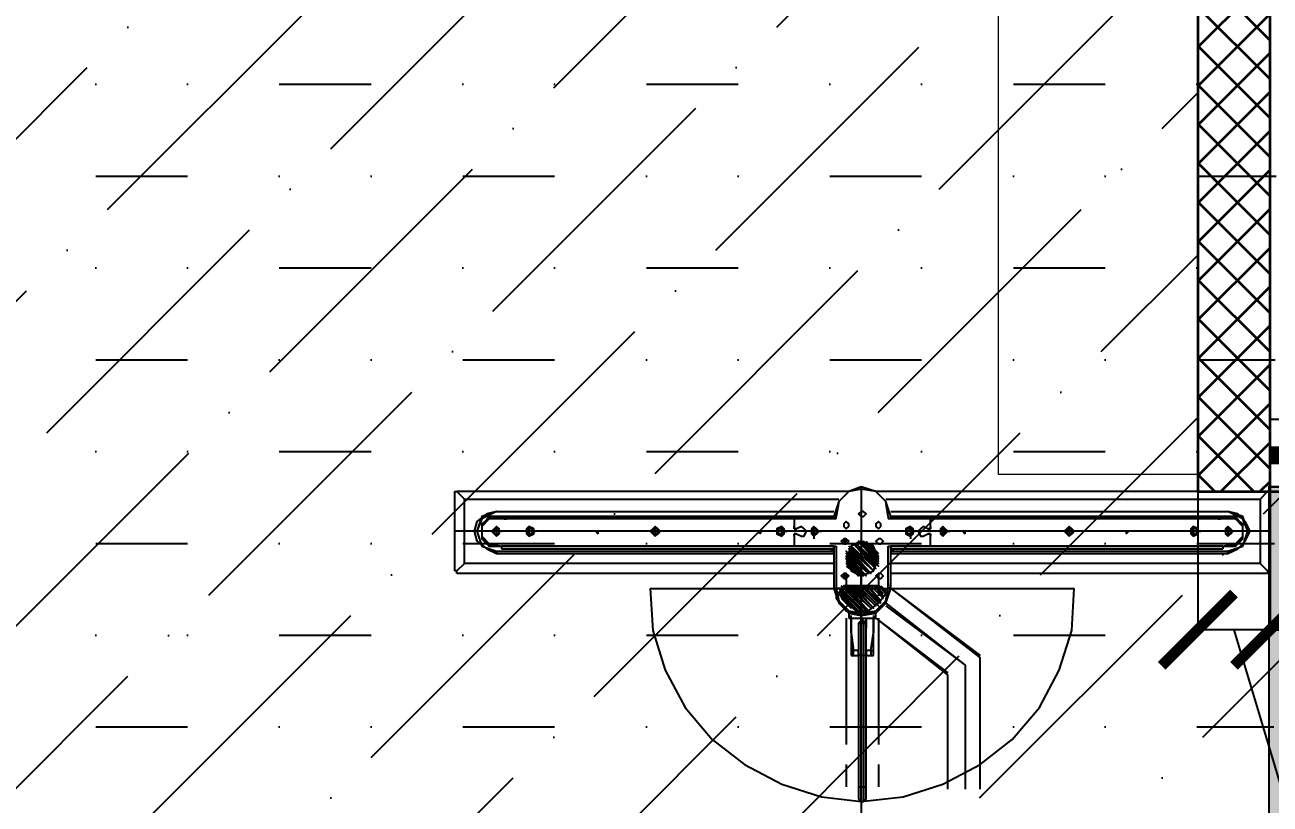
# Model space of a CAD drawing. Header units: millimetres. Extents: x 263321 to 4958806, y 33647 to 987811.
# Drawn here: x 2386408 to 2388132, y 488851 to 489929 of the extents above; entities that cross this region are included whole.
import ezdxf

# ---------------------------------------------------------------- set-up
doc = ezdxf.new("R2010")
doc.units = ezdxf.units.MM
doc.header["$PDMODE"] = 3
for name, color, linetype, lineweight in [('A-GLASS PARTITION', 5, 'Continuous', 18), ('A-GYPSUM PARTITION', 250, 'Continuous', 35), ('FURNITURE', 30, 'Continuous', 5), ('TOA- AV', 7, 'Continuous', 9)]:
    doc.layers.add(name, color=color, linetype=linetype, lineweight=lineweight)
for name, color, linetype in [('CEILING TOA', 7, 'Continuous'), ('CH - MAN', 8, 'Continuous'), ('FLOORING TOA', 7, 'Continuous'), ('PARTITION DIM.', 250, 'Continuous'), ('PARTITION GYPSUM', 250, 'Continuous'), ('PDF_6', 7, 'Continuous'), ('PDF_AR_01_PARTITION FULL HT', 7, 'Continuous'), ('PDF_BORDTEXT', 7, 'Continuous'), ('PDF_Centre', 7, 'Continuous'), ('PDF_DIMS', 7, 'Continuous'), ('PDF_FLs Combi Centre (N-W)', 7, 'Continuous'), ('PDF_FLs Left Unit (N)', 7, 'Continuous'), ('PDF_NEW', 7, 'Continuous')]:
    doc.layers.add(name, color=color, linetype=linetype)
doc.styles.get("Standard").update_dxf_attribs({"font": 'arial.ttf'})
doc.styles.add('TEXT @ 150', font='arial.ttf', dxfattribs={"height": 225})
doc.dimstyles.new('DIM @ 150', dxfattribs={"dimtxt": 225, "dimasz": 100, "dimexe": 1, "dimexo": 0, "dimgap": 0.5, "dimtad": 0, "dimdec": 0, "dimzin": 0, "dimdsep": 46, "dimtxsty": 'TEXT @ 150', "dimblk": 'ARCHTICK', "dimcen": -2, "dimclrd": 8, "dimclre": 8, "dimclrt": 7, "dimadec": 0, "dimazin": 0, "dimtfac": 1, "dimtdec": 0, "dimtofl": 0, "dimtmove": 0, "dimatfit": 3, "dimldrblk": 'OPEN90', "dimfxl": 1, "dimtolj": 1, "dimtzin": 0, "dimlwd": -1, "dimlwe": -1, "dimarcsym": 0})

# ---------------------------------------------------------------- blocks, each defined once
blk = doc.blocks.new('G$C45963954')
at = {"layer": 'PDF_6', "color": 6, "true_color": 0xff00ff}
for points in [[(200.6, 660.3), (222.5, 678.5), (200.6, 656.7)], [(226.2, 678.5), (200.6, 653), (229.8, 678.5), (200.6, 649.4), (233.5, 678.5), (204.3, 645.7), (237.1, 678.5), (204.3, 642.1), (237.1, 674.9)], [(204.3, 663.9), (218.9, 678.5)], [(266.3, 682.2), (273.6, 689.5), (266.3, 678.5), (277.3, 689.5)], [(266.3, 674.9), (277.3, 685.8)], [(266.3, 663.9), (288.2, 682.2), (266.3, 660.3), (288.2, 682.2)], [(266.3, 656.7), (291.8, 682.2)], [(204.3, 667.6), (215.2, 674.9)], [(204.3, 642.1), (240.8, 674.9), (207.9, 638.4), (240.8, 674.9)], [(207.9, 638.4), (244.4, 671.2), (207.9, 634.8)], [(244.4, 671.2), (211.6, 634.8), (248.1, 667.6), (215.2, 634.8)], [(248.1, 667.6), (215.2, 631.1), (248.1, 663.9), (218.9, 631.1), (251.7, 660.3), (222.5, 631.1), (251.7, 656.7), (226.2, 631.1), (251.7, 653)], [(266.3, 645.7), (295.5, 674.9), (266.3, 642.1), (299.1, 671.2), (266.3, 638.4), (299.1, 671.2)], [(266.3, 634.8), (299.1, 667.6), (266.3, 631.1), (302.8, 663.9), (266.3, 627.5), (302.8, 660.3), (266.3, 623.8)], [(229.8, 631.1), (251.7, 649.4), (233.5, 631.1)], [(237.1, 631.1), (248.1, 645.7)], [(270, 620.2), (302.8, 653)], [(273.6, 620.2), (302.8, 649.4), (277.3, 620.2)], [(277.3, 623.8), (302.8, 645.7)], [(280.9, 623.8), (299.1, 642.1)], [(284.5, 623.8), (299.1, 638.4)]]:
    blk.add_lwpolyline(points, dxfattribs=at)
for points in [[(266.3, 671.2), (280.9, 685.8)], [(266.3, 667.6), (284.5, 685.8)], [(266.3, 653), (291.8, 678.5)], [(266.3, 649.4), (295.5, 678.5)], [(270, 623.8), (302.8, 656.7)]]:
    blk.add_lwpolyline(points, close=True, dxfattribs=at)
at = {"layer": 'PDF_AR_01_PARTITION FULL HT', "color": 2, "true_color": 0xffff00}
blk.add_lwpolyline([(120.4, 653), (2247.2, 653)], dxfattribs=at)
at = {"layer": 'PDF_BORDTEXT', "color": 2, "true_color": 0xffff00}
blk.add_lwpolyline([(583.7, 653), (270, 653)], dxfattribs=at)
at = {"layer": 'PDF_Centre', "color": 8, "true_color": 0x808080}
for points in [[(270, 696.8), (372.1, 828.1)], [(270, 696.8), (368.5, 828.1)], [(565.5, 828.1), (372.1, 828.1)], [(291.8, 689.5), (383, 806.2)], [(295.5, 689.5), (383, 806.2)], [(383, 806.2), (565.5, 806.2)], [(313.7, 674.9), (397.6, 780.7)], [(313.7, 674.9), (394, 780.7)], [(565.5, 780.7), (397.6, 780.7)], [(248.1, 678.5), (280.9, 678.5)], [(313.7, 678.5), (499.8, 678.5)], [(529, 678.5), (561.8, 678.5)], [(280.9, 653), (248.1, 653)], [(499.8, 653), (313.7, 653)], [(561.8, 653), (529, 653)], [(248.1, 631.1), (280.9, 631.1)], [(313.7, 631.1), (499.8, 631.1)], [(529, 631.1), (561.8, 631.1)]]:
    blk.add_lwpolyline(points, dxfattribs=at)
at = {"layer": 'PDF_DIMS', "color": 4, "true_color": 0x00ffff}
blk.add_lwpolyline([(186.1, 1254.9), (186.1, 54.7)], dxfattribs=at)
at = {"layer": 'PDF_FLs Combi Centre (N-W)', "color": 2}
for points in [[(127.7, 1254.9), (244.4, 1254.9)], [(127.7, 1251.3), (127.7, 1254.9)], [(127.7, 1251.3), (138.6, 1240.3)], [(127.7, 1251.3), (127.7, 674.9)], [(233.5, 1240.3), (244.4, 1251.3)], [(244.4, 1254.9), (244.4, 1251.3)], [(244.4, 1251.3), (248.1, 1251.3)], [(248.1, 1251.3), (248.1, 696.8)], [(138.6, 1240.3), (233.5, 1240.3)], [(138.6, 689.5), (138.6, 1240.3)], [(233.5, 1240.3), (233.5, 696.8)], [(270, 342.9), (270, 966.7)], [(270, 342.9), (332, 346.6), (390.3, 364.8), (445.1, 394), (492.5, 434.1), (529, 481.5), (558.2, 536.3), (576.4, 594.6), (583.7, 653), (576.4, 715), (558.2, 773.4), (529, 828.1), (492.5, 875.5), (445.1, 915.7), (390.3, 944.8), (332, 963.1), (270, 966.7)], [(127.7, 634.8), (127.7, 58.4)], [(138.6, 69.3), (138.6, 620.2)], [(207.9, 612.9), (207.9, 127.7)], [(207.9, 612.9), (207.9, 124)], [(207.9, 127.7), (207.9, 612.9)], [(211.6, 124), (211.6, 612.9)], [(215.2, 116.7), (215.2, 612.9)], [(215.2, 116.7), (215.2, 609.2)], [(233.5, 612.9), (233.5, 69.3)], [(248.1, 612.9), (248.1, 58.4)], [(207.9, 124), (207.9, 554.5)], [(207.9, 131.3), (207.9, 127.7)], [(167.8, 127.7), (164.2, 109.4), (175.1, 94.8), (197, 94.8), (207.9, 109.4), (207.9, 127.7)], [(164.2, 124), (164.2, 105.8), (178.8, 94.8), (197, 94.8), (207.9, 105.8), (207.9, 124)], [(167.8, 124), (167.8, 105.8), (178.8, 94.8), (193.3, 94.8), (204.3, 105.8), (207.9, 124)], [(167.8, 124), (167.8, 105.8), (178.8, 94.8), (193.3, 94.8), (207.9, 105.8), (207.9, 124)], [(207.9, 124), (207.9, 127.7)], [(207.9, 124), (207.9, 127.7)], [(138.6, 69.3), (127.7, 58.4)], [(127.7, 54.7), (127.7, 58.4)], [(233.5, 69.3), (138.6, 69.3)], [(244.4, 58.4), (233.5, 69.3)], [(244.4, 58.4), (244.4, 54.7)], [(248.1, 58.4), (244.4, 58.4)], [(127.7, 54.7), (244.4, 54.7)]]:
    blk.add_lwpolyline(points, dxfattribs=at)
at = {"layer": 'PDF_FLs Left Unit (N)', "color": 8, "true_color": 0x808080}
for points in [[(218.9, 1192.9), (211.6, 1207.5), (200.6, 1218.5), (186.1, 1225.8), (171.5, 1218.5), (160.5, 1207.5), (156.9, 1192.9)], [(215.2, 1192.9), (207.9, 1214.8), (186.1, 1222.1), (164.2, 1214.8), (156.9, 1192.9)], [(156.9, 696.8), (156.9, 1192.9)], [(156.9, 696.8), (156.9, 1192.9)], [(215.2, 696.8), (215.2, 1192.9)], [(218.9, 1192.9), (215.2, 1192.9)], [(218.9, 696.8), (218.9, 1192.9)], [(164.2, 696.8), (164.2, 1185.6)], [(164.2, 1182), (164.2, 696.8)], [(207.9, 1185.6), (207.9, 696.8)], [(207.9, 696.8), (207.9, 1182)], [(270, 696.8), (270, 693.1)], [(310.1, 671.2), (313.7, 671.2)], [(313.7, 671.2), (335.6, 671.2)], [(361.2, 667.6), (335.6, 671.2)], [(361.2, 667.6), (361.2, 671.2)], [(361.2, 667.6), (361.2, 660.3)], [(361.2, 667.6), (364.8, 667.6), (368.5, 667.6)], [(561.8, 656.7), (561.8, 660.3)], [(335.6, 638.4), (361.2, 642.1)], [(361.2, 649.4), (361.2, 642.1)], [(368.5, 642.1), (364.8, 642.1), (361.2, 642.1)], [(361.2, 638.4), (361.2, 642.1)], [(561.8, 653), (561.8, 656.7)], [(561.8, 649.4), (561.8, 653)], [(313.7, 638.4), (310.1, 638.4)], [(335.6, 638.4), (313.7, 638.4)], [(156.9, 116.7), (156.9, 612.9)], [(156.9, 116.7), (156.9, 612.9)], [(164.2, 616.5), (164.2, 612.9)], [(164.2, 612.9), (164.2, 127.7)], [(164.2, 124), (164.2, 612.9)], [(218.9, 116.7), (218.9, 612.9)], [(270, 616.5), (270, 612.9)], [(156.9, 116.7), (164.2, 94.8), (186.1, 87.6), (207.9, 94.8), (215.2, 116.7)], [(156.9, 116.7), (160.5, 102.1), (171.5, 87.6), (186.1, 83.9), (200.6, 87.6), (211.6, 102.1), (218.9, 116.7)], [(215.2, 116.7), (218.9, 116.7)]]:
    blk.add_lwpolyline(points, dxfattribs=at)
at = {"layer": 'PDF_FLs Left Unit (N)', "color": 2}
for points in [[(215.2, 1192.9), (207.9, 1214.8), (186.1, 1222.1), (167.8, 1214.8), (156.9, 1192.9)], [(207.9, 1185.6), (207.9, 1203.9), (197, 1214.8), (178.8, 1214.8), (164.2, 1203.9), (164.2, 1185.6)], [(207.9, 1182), (207.9, 1200.2), (197, 1214.8), (175.1, 1214.8), (164.2, 1200.2), (167.8, 1182)], [(207.9, 1185.6), (204.3, 1203.9), (193.3, 1214.8), (178.8, 1214.8), (167.8, 1203.9), (167.8, 1185.6)], [(207.9, 1185.6), (207.9, 1203.9), (193.3, 1214.8), (178.8, 1214.8), (167.8, 1203.9), (167.8, 1185.6)], [(156.9, 696.8), (156.9, 1192.9)], [(215.2, 700.4), (215.2, 1192.9)], [(164.2, 1185.6), (164.2, 696.8)], [(164.2, 1185.6), (164.2, 1182)], [(164.2, 696.8), (164.2, 1182)], [(167.8, 1178.3), (167.8, 1182), (164.2, 1182)], [(167.8, 1185.6), (167.8, 755.2)], [(167.8, 1185.6), (167.8, 1182)], [(167.8, 1178.3), (167.8, 1182)], [(207.9, 755.2), (207.9, 1185.6)], [(207.9, 1182), (207.9, 1185.6)], [(207.9, 1185.6), (211.6, 1185.6)], [(207.9, 1182), (207.9, 1185.6)], [(207.9, 1182), (207.9, 1178.3)], [(207.9, 1182), (207.9, 696.8)], [(207.9, 1182), (207.9, 1178.3)], [(211.6, 696.8), (211.6, 1185.6)], [(211.6, 715), (211.6, 1171)], [(186.1, 1138.2), (186.1, 1149.1)], [(186.1, 952.1), (186.1, 966.7)], [(186.1, 769.7), (186.1, 780.7)], [(182.4, 755.2), (167.8, 755.2)], [(178.8, 755.2), (167.8, 755.2)], [(167.8, 755.2), (167.8, 693.1)], [(178.8, 755.2), (182.4, 755.2)], [(182.4, 751.5), (178.8, 744.2), (182.4, 740.6), (186.1, 736.9), (193.3, 740.6), (193.3, 744.2), (189.7, 751.5)], [(182.4, 751.5), (178.8, 744.2), (182.4, 740.6), (186.1, 736.9), (193.3, 740.6), (193.3, 744.2), (189.7, 751.5)], [(182.4, 755.2), (182.4, 751.5)], [(182.4, 751.5), (182.4, 755.2)], [(189.7, 751.5), (189.7, 755.2)], [(193.3, 755.2), (189.7, 755.2)], [(189.7, 755.2), (193.3, 755.2)], [(189.7, 755.2), (189.7, 751.5)], [(207.9, 755.2), (193.3, 755.2)], [(207.9, 755.2), (193.3, 755.2)], [(207.9, 693.1), (207.9, 755.2)], [(186.1, 718.7), (186.1, 729.6)], [(211.6, 711.4), (211.6, 715)], [(164.2, 696.8), (142.3, 689.5), (127.7, 674.9), (120.4, 653), (127.7, 634.8), (142.3, 620.2), (164.2, 612.9)], [(167.8, 696.8), (164.2, 696.8)], [(164.2, 696.8), (167.8, 696.8)], [(207.9, 696.8), (211.6, 696.8), (211.6, 700.4)], [(211.6, 696.8), (207.9, 696.8)], [(270, 696.8), (207.9, 696.8)], [(215.2, 700.4), (211.6, 700.4)], [(215.2, 700.4), (215.2, 696.8), (218.9, 696.8)], [(270, 612.9), (291.8, 620.2), (306.4, 634.8), (310.1, 653), (306.4, 674.9), (291.8, 689.5), (270, 696.8)], [(164.2, 693.1), (142.3, 689.5), (127.7, 674.9), (124, 653), (127.7, 634.8), (142.3, 620.2), (164.2, 616.5)], [(164.2, 693.1), (142.3, 689.5), (127.7, 674.9), (124, 653), (127.7, 634.8), (142.3, 620.2), (164.2, 616.5)], [(164.2, 693.1), (142.3, 689.5), (127.7, 674.9), (124, 653), (127.7, 634.8), (142.3, 620.2), (164.2, 616.5)], [(164.2, 693.1), (167.8, 693.1)], [(164.2, 693.1), (167.8, 693.1)], [(270, 693.1), (207.9, 693.1)], [(270, 693.1), (207.9, 693.1)], [(262.7, 693.1), (259, 693.1)], [(270, 693.1), (262.7, 693.1)], [(262.7, 616.5), (284.5, 616.5), (302.8, 631.1), (310.1, 653), (306.4, 671.2), (291.8, 689.5), (270, 693.1)], [(262.7, 693.1), (266.3, 693.1), (270, 693.1)], [(277.3, 689.5), (270, 685.8), (266.3, 678.5)], [(266.3, 678.5), (266.3, 627.5)], [(270, 616.5), (288.2, 620.2), (302.8, 634.8), (306.4, 653), (302.8, 674.9), (288.2, 689.5), (270, 693.1)], [(270, 616.5), (288.2, 620.2), (302.8, 634.8), (310.1, 653), (302.8, 674.9), (288.2, 689.5), (270, 693.1)], [(270, 616.5), (288.2, 620.2), (302.8, 634.8), (310.1, 653), (302.8, 674.9), (288.2, 689.5), (270, 693.1)], [(277.3, 620.2), (291.8, 631.1), (302.8, 645.7), (302.8, 663.9), (291.8, 678.5), (277.3, 689.5)], [(313.7, 674.9), (306.4, 674.9)], [(313.7, 671.2), (313.7, 674.9)], [(313.7, 638.4), (313.7, 671.2)], [(335.6, 671.2), (313.7, 671.2)], [(361.2, 660.3), (313.7, 660.3)], [(313.7, 660.3), (328.3, 660.3)], [(317.4, 656.7), (321, 660.3)], [(321, 656.7), (321, 660.3)], [(561.8, 660.3), (321, 660.3)], [(361.2, 671.2), (335.6, 671.2)], [(368.5, 671.2), (364.8, 671.2), (361.2, 671.2)], [(361.2, 660.3), (368.5, 660.3)], [(368.5, 667.6), (368.5, 671.2)], [(368.5, 660.3), (368.5, 667.6)], [(580, 660.3), (561.8, 660.3)], [(583.7, 656.7), (580, 660.3)], [(321, 656.7), (317.4, 656.7)], [(317.4, 656.7), (317.4, 653)], [(321, 653), (317.4, 653)], [(321, 649.4), (317.4, 653)], [(321, 656.7), (561.8, 656.7)], [(321, 653), (321, 656.7)], [(561.8, 653), (321, 653)], [(321, 649.4), (321, 653)], [(321, 649.4), (561.8, 649.4)], [(328.3, 649.4), (361.2, 649.4)], [(368.5, 649.4), (361.2, 649.4)], [(368.5, 642.1), (368.5, 649.4)], [(368.5, 638.4), (368.5, 642.1)], [(561.8, 656.7), (583.7, 656.7)], [(583.7, 653), (561.8, 653)], [(561.8, 649.4), (580, 649.4)], [(580, 649.4), (583.7, 653)], [(583.7, 653), (583.7, 656.7)], [(266.3, 627.5), (270, 623.8), (277.3, 620.2)], [(306.4, 634.8), (313.7, 634.8)], [(313.7, 634.8), (313.7, 638.4)], [(313.7, 638.4), (335.6, 638.4)], [(335.6, 638.4), (361.2, 638.4)], [(361.2, 638.4), (364.8, 638.4), (368.5, 638.4)], [(156.9, 116.7), (156.9, 612.9)], [(167.8, 616.5), (164.2, 616.5)], [(167.8, 616.5), (164.2, 616.5)], [(164.2, 127.7), (164.2, 612.9)], [(164.2, 612.9), (164.2, 124)], [(167.8, 612.9), (164.2, 612.9)], [(164.2, 612.9), (167.8, 612.9)], [(167.8, 616.5), (167.8, 554.5)], [(207.9, 554.5), (207.9, 616.5)], [(207.9, 616.5), (270, 616.5)], [(207.9, 616.5), (270, 616.5)], [(211.6, 609.2), (211.6, 612.9), (207.9, 612.9)], [(207.9, 612.9), (211.6, 612.9)], [(207.9, 612.9), (270, 612.9)], [(211.6, 609.2), (215.2, 609.2)], [(218.9, 612.9), (215.2, 612.9), (215.2, 609.2)], [(259, 616.5), (262.7, 616.5)], [(262.7, 616.5), (270, 616.5)], [(186.1, 580), (186.1, 591)], [(211.6, 594.6), (211.6, 598.3)], [(211.6, 138.6), (211.6, 594.6)], [(189.7, 558.2), (193.3, 565.5), (193.3, 569.1), (186.1, 572.7), (182.4, 569.1), (178.8, 565.5), (182.4, 558.2)], [(189.7, 558.2), (193.3, 565.5), (193.3, 569.1), (186.1, 572.7), (182.4, 569.1), (178.8, 565.5), (182.4, 558.2)], [(167.8, 554.5), (182.4, 554.5)], [(167.8, 554.5), (167.8, 124)], [(167.8, 554.5), (178.8, 554.5)], [(182.4, 554.5), (178.8, 554.5)], [(182.4, 558.2), (182.4, 554.5)], [(182.4, 554.5), (182.4, 558.2)], [(189.7, 554.5), (189.7, 558.2)], [(189.7, 558.2), (189.7, 554.5)], [(189.7, 554.5), (193.3, 554.5)], [(193.3, 554.5), (189.7, 554.5)], [(193.3, 554.5), (207.9, 554.5)], [(193.3, 554.5), (207.9, 554.5)], [(186.1, 529), (186.1, 539.9)], [(186.1, 342.9), (186.1, 357.5)], [(186.1, 160.5), (186.1, 171.5)], [(164.2, 127.7), (167.8, 127.7), (167.8, 131.3)], [(156.9, 116.7), (167.8, 94.8), (186.1, 87.6), (207.9, 94.8), (215.2, 116.7)], [(164.2, 127.7), (164.2, 124)], [(167.8, 127.7), (167.8, 124)], [(207.9, 124), (211.6, 124)]]:
    blk.add_lwpolyline(points, dxfattribs=at)
for points in [[(193.3, 1192.9), (189.7, 1196.6), (186.1, 1200.2), (182.4, 1196.6), (178.8, 1192.9), (182.4, 1189.3), (186.1, 1189.3), (189.7, 1189.3)], [(189.7, 1192.9), (189.7, 1196.6), (186.1, 1196.6), (182.4, 1196.6), (182.4, 1192.9), (182.4, 1189.3), (186.1, 1189.3), (189.7, 1189.3)], [(193.3, 1141.8), (189.7, 1149.1), (186.1, 1149.1), (182.4, 1149.1), (178.8, 1141.8), (182.4, 1138.2), (186.1, 1138.2), (189.7, 1138.2)], [(189.7, 1141.8), (189.7, 1145.5), (186.1, 1149.1), (182.4, 1145.5), (182.4, 1141.8), (186.1, 1138.2)], [(189.7, 1043.3), (186.1, 1047), (186.1, 1043.3)], [(193.3, 959.4), (189.7, 963.1), (186.1, 966.7), (182.4, 963.1), (178.8, 959.4), (182.4, 955.8), (186.1, 952.1), (189.7, 955.8)], [(189.7, 959.4), (189.7, 963.1), (186.1, 963.1), (182.4, 963.1), (182.4, 959.4), (182.4, 955.8), (186.1, 955.8), (189.7, 955.8)], [(189.7, 806.2), (186.1, 806.2), (186.1, 802.6)], [(193.3, 773.4), (189.7, 777), (186.1, 780.7), (182.4, 777), (178.8, 773.4), (182.4, 769.7), (186.1, 769.7), (189.7, 769.7)], [(189.7, 773.4), (189.7, 777), (186.1, 777), (182.4, 777), (182.4, 773.4), (182.4, 769.7), (186.1, 769.7), (189.7, 769.7)], [(193.3, 726), (189.7, 729.6), (186.1, 729.6), (182.4, 729.6), (178.8, 726), (182.4, 718.7), (186.1, 718.7), (189.7, 718.7)], [(189.7, 726), (186.1, 729.6), (182.4, 726), (182.4, 722.3), (186.1, 718.7), (189.7, 722.3)], [(182.4, 678.5), (178.8, 682.2), (175.1, 682.2), (171.5, 678.5), (175.1, 674.9), (178.8, 674.9)], [(204.3, 678.5), (204.3, 682.2), (200.6, 685.8), (197, 682.2), (197, 678.5), (200.6, 674.9)], [(251.7, 653), (244.4, 671.2), (226.2, 678.5), (207.9, 671.2), (200.6, 653), (207.9, 638.4), (226.2, 631.1), (244.4, 638.4)], [(255.4, 678.5), (255.4, 682.2), (251.7, 685.8), (248.1, 682.2), (248.1, 678.5), (251.7, 674.9)], [(164.2, 653), (164.2, 656.7), (160.5, 660.3), (156.9, 656.7), (156.9, 653), (160.5, 649.4)], [(182.4, 631.1), (178.8, 634.8), (175.1, 634.8), (171.5, 631.1), (175.1, 627.5), (178.8, 627.5)], [(204.3, 631.1), (200.6, 634.8), (197, 631.1), (197, 627.5), (200.6, 623.8), (204.3, 627.5)], [(204.3, 631.1), (200.6, 631.1), (197, 631.1), (197, 627.5), (200.6, 627.5), (204.3, 627.5)], [(255.4, 631.1), (251.7, 634.8), (248.1, 631.1), (248.1, 627.5), (251.7, 623.8), (255.4, 627.5)], [(255.4, 631.1), (251.7, 631.1), (248.1, 631.1), (248.1, 627.5), (251.7, 627.5), (255.4, 627.5)], [(193.3, 583.7), (189.7, 587.3), (186.1, 591), (182.4, 587.3), (178.8, 583.7), (182.4, 580), (186.1, 580), (189.7, 580)], [(189.7, 583.7), (189.7, 587.3), (186.1, 587.3), (182.4, 587.3), (182.4, 583.7), (186.1, 580)], [(193.3, 536.3), (189.7, 539.9), (186.1, 539.9), (182.4, 539.9), (178.8, 536.3), (182.4, 529), (186.1, 529), (189.7, 529)], [(189.7, 536.3), (186.1, 539.9), (182.4, 536.3), (182.4, 532.6), (186.1, 529), (189.7, 532.6)], [(189.7, 503.4), (186.1, 507.1), (186.1, 503.4)], [(193.3, 350.2), (189.7, 353.9), (186.1, 357.5), (182.4, 353.9), (178.8, 350.2), (182.4, 346.6), (186.1, 342.9), (189.7, 346.6)], [(189.7, 350.2), (189.7, 353.9), (186.1, 353.9), (182.4, 353.9), (182.4, 350.2), (182.4, 346.6), (186.1, 346.6), (189.7, 346.6)], [(189.7, 266.3), (186.1, 266.3), (186.1, 262.7)], [(193.3, 164.2), (189.7, 171.5), (186.1, 171.5), (182.4, 171.5), (178.8, 164.2), (182.4, 160.5), (186.1, 160.5), (189.7, 160.5)], [(189.7, 164.2), (189.7, 167.8), (186.1, 171.5), (182.4, 167.8), (182.4, 164.2), (186.1, 160.5)], [(193.3, 116.7), (189.7, 120.4), (186.1, 120.4), (182.4, 120.4), (178.8, 116.7), (182.4, 113.1), (186.1, 109.4), (189.7, 113.1)], [(189.7, 116.7), (189.7, 120.4), (186.1, 120.4), (182.4, 120.4), (182.4, 116.7), (182.4, 113.1), (186.1, 113.1), (189.7, 113.1)]]:
    blk.add_lwpolyline(points, close=True, dxfattribs=at)
at = {"layer": 'PDF_FLs Left Unit (N)', "color": 2, "true_color": 0xffff00}
blk.add_lwpolyline([(368.5, 660.3), (368.5, 649.4)], dxfattribs=at)
at = {"layer": 'PDF_NEW', "color": 6, "true_color": 0xff00ff}
for points in [[(182.4, 1192.9), (178.8, 1192.9)], [(186.1, 1192.9), (182.4, 1192.9)], [(186.1, 1192.9), (186.1, 1196.6)], [(186.1, 1192.9), (189.7, 1192.9)], [(186.1, 1192.9), (186.1, 1189.3)], [(189.7, 1192.9), (193.3, 1192.9)], [(186.1, 1189.3), (186.1, 1185.6)], [(182.4, 1141.8), (178.8, 1141.8)], [(186.1, 1141.8), (182.4, 1141.8)], [(186.1, 1149.1), (186.1, 1152.8)], [(186.1, 1141.8), (186.1, 1145.5)], [(186.1, 1141.8), (189.7, 1141.8)], [(186.1, 1138.2), (186.1, 1134.5)], [(189.7, 1141.8), (193.3, 1141.8)], [(182.4, 959.4), (178.8, 959.4)], [(186.1, 959.4), (182.4, 959.4)], [(186.1, 963.1), (186.1, 966.7)], [(186.1, 959.4), (186.1, 963.1)], [(186.1, 959.4), (189.7, 959.4)], [(186.1, 959.4), (186.1, 955.8)], [(186.1, 955.8), (186.1, 952.1)], [(189.7, 959.4), (193.3, 959.4)], [(182.4, 773.4), (178.8, 773.4)], [(186.1, 773.4), (182.4, 773.4)], [(186.1, 780.7), (186.1, 784.3)], [(186.1, 773.4), (186.1, 777)], [(186.1, 773.4), (189.7, 773.4)], [(186.1, 769.7), (186.1, 766.1)], [(189.7, 773.4), (193.3, 773.4)], [(186.1, 729.6), (186.1, 733.3)], [(182.4, 726), (178.8, 726)], [(186.1, 726), (182.4, 726)], [(186.1, 726), (189.7, 726)], [(186.1, 726), (186.1, 722.3)], [(186.1, 718.7), (186.1, 715)], [(189.7, 726), (197, 726)], [(186.1, 591), (186.1, 594.6)], [(186.1, 583.7), (186.1, 587.3)], [(182.4, 583.7), (178.8, 583.7)], [(186.1, 583.7), (182.4, 583.7)], [(186.1, 583.7), (189.7, 583.7)], [(186.1, 580), (186.1, 576.4)], [(189.7, 583.7), (197, 583.7)], [(182.4, 536.3), (178.8, 536.3)], [(186.1, 536.3), (182.4, 536.3)], [(186.1, 539.9), (186.1, 543.6)], [(186.1, 536.3), (189.7, 536.3)], [(186.1, 536.3), (186.1, 532.6)], [(189.7, 536.3), (193.3, 536.3)], [(186.1, 529), (186.1, 525.3)], [(182.4, 350.2), (178.8, 350.2)], [(186.1, 350.2), (182.4, 350.2)], [(186.1, 353.9), (186.1, 357.5)], [(186.1, 350.2), (186.1, 353.9)], [(186.1, 350.2), (189.7, 350.2)], [(186.1, 350.2), (186.1, 346.6)], [(189.7, 350.2), (193.3, 350.2)], [(186.1, 346.6), (186.1, 342.9)], [(186.1, 171.5), (186.1, 175.1)], [(186.1, 164.2), (186.1, 167.8)], [(182.4, 164.2), (178.8, 164.2)], [(186.1, 164.2), (182.4, 164.2)], [(186.1, 164.2), (189.7, 164.2)], [(186.1, 160.5), (186.1, 156.9)], [(189.7, 164.2), (193.3, 164.2)], [(182.4, 116.7), (178.8, 116.7)], [(186.1, 116.7), (182.4, 116.7)], [(186.1, 120.4), (186.1, 124)], [(186.1, 116.7), (189.7, 116.7)], [(186.1, 116.7), (186.1, 113.1)], [(189.7, 116.7), (193.3, 116.7)]]:
    blk.add_lwpolyline(points, dxfattribs=at)
at = {"layer": 'PDF_NEW', "color": 2}
blk.add_lwpolyline([(251.7, 653), (244.4, 671.2), (226.2, 678.5), (207.9, 671.2), (200.6, 653), (207.9, 638.4), (226.2, 631.1), (244.4, 638.4)], close=True, dxfattribs=at)
for points in [[(277.3, 689.5), (270, 685.8), (266.3, 678.5)], [(266.3, 678.5), (266.3, 627.5)], [(270, 660.3), (270, 689.5)], [(277.3, 620.2), (291.8, 631.1), (302.8, 645.7), (302.8, 663.9), (291.8, 678.5), (277.3, 689.5)], [(226.2, 660.3), (226.2, 671.2)], [(222.5, 653), (211.6, 653)], [(226.2, 653), (222.5, 653)], [(226.2, 653), (226.2, 656.7)], [(226.2, 653), (229.8, 653)], [(226.2, 649.4), (226.2, 638.4)], [(229.8, 653), (240.8, 653)], [(262.7, 653), (233.5, 653)], [(270, 653), (266.3, 653)], [(270, 653), (270, 656.7)], [(270, 649.4), (270, 616.5)], [(273.6, 653), (306.4, 653)], [(266.3, 627.5), (270, 623.8), (277.3, 620.2)]]:
    blk.add_lwpolyline(points, dxfattribs=at)
blk = doc.blocks.new('_ArchTick')
at = {"color": 0, "linetype": 'ByBlock', "const_width": 0.15}
blk.add_lwpolyline([(-0.5, -0.5), (0.5, 0.5)], dxfattribs=at)
blk = doc.blocks.new('*D602')
at = {"layer": 'Defpoints', "color": 0, "transparency": 16777216}
for p in [(2388131.6, 492581.4), (2388317.3, 492581.4), (2388131.6, 489383.1)]:
    blk.add_point(p, dxfattribs=at)
at = {"layer": 'PARTITION DIM.', "color": 8, "transparency": 16777216}
for p, q in [((2388131.6, 492581.4), (2388318.3, 492581.4)), ((2388317.3, 492581.4), (2388317.3, 491356.2)), ((2388317.3, 489383.1), (2388317.3, 490608.2)), ((2388131.6, 489383.1), (2388318.3, 489383.1))]:
    blk.add_line(p, q, dxfattribs=at)
at = {"layer": 'PARTITION DIM.', "color": 8, "transparency": 16777216, "xscale": 100, "yscale": 100, "zscale": 100}
for p, rotation in [((2388317.3, 492581.4), 90), ((2388317.3, 489383.1), 270)]:
    blk.add_blockref('_ArchTick', p, dxfattribs=dict(at, rotation=rotation))
at = {"layer": 'PARTITION DIM.', "color": 7, "transparency": 16777216, "insert": (2388317.3, 490982.2), "char_height": 250, "attachment_point": 5, "rotation": 90}
blk.add_mtext('\\A1;3198', dxfattribs=at)
blk = doc.blocks.new('_Open90')
at = {"color": 0, "linetype": 'ByBlock'}
for p, q in [((-0.5, 0.5), (0, 0)), ((0, 0), (-1, 0)), ((0, 0), (-0.5, -0.5))]:
    blk.add_line(p, q, dxfattribs=at)
blk = doc.blocks.new('*D606')
at = {"layer": 'Defpoints', "color": 0, "transparency": 16777216}
for p in [(2388131.6, 489289.1), (2390262, 489283.1, 0), (2388131.6, 489092)]:
    blk.add_point(p, dxfattribs=at)
at = {"layer": 'PARTITION DIM.', "color": 8, "transparency": 16777216}
for p, q in [((2388131.6, 489289.1), (2388131.6, 489091)), ((2390262, 489283.1), (2390262, 489091)), ((2388131.6, 489092), (2388821.3, 489092)), ((2390262, 489092), (2389572.3, 489092))]:
    blk.add_line(p, q, dxfattribs=at)
at = {"layer": 'PARTITION DIM.', "color": 8, "transparency": 16777216, "xscale": 100, "yscale": 100, "zscale": 100, "rotation": 180}
blk.add_blockref('_ArchTick', (2388131.6, 489092), dxfattribs=at)
at = {"layer": 'PARTITION DIM.', "color": 8, "transparency": 16777216, "xscale": 100, "yscale": 100, "zscale": 100}
blk.add_blockref('_ArchTick', (2390262, 489092), dxfattribs=at)
at = {"layer": 'PARTITION DIM.', "color": 7, "transparency": 16777216, "insert": (2389196.8, 489092), "char_height": 250, "attachment_point": 5}
blk.add_mtext('\\A1;2130', dxfattribs=at)
blk = doc.blocks.new('*D607')
at = {"layer": 'Defpoints', "color": 0, "transparency": 16777216}
for p in [(2388031.6, 489283.1), (2388131.6, 489289.1), (2388031.6, 489092)]:
    blk.add_point(p, dxfattribs=at)
at = {"layer": 'PARTITION DIM.', "color": 8, "transparency": 16777216}
for p, q in [((2388031.6, 489283.1), (2388031.6, 489091)), ((2388131.6, 489289.1), (2388131.6, 489091)), ((2388131.6, 489092), (2388031.6, 489092)), ((2388081.6, 489092), (2388197, 488707.3)), ((2388197, 488707.3), (2388198, 488707.3))]:
    blk.add_line(p, q, dxfattribs=at)
at = {"layer": 'PARTITION DIM.', "color": 8, "transparency": 16777216, "xscale": 100, "yscale": 100, "zscale": 100, "rotation": 180}
blk.add_blockref('_ArchTick', (2388031.6, 489092), dxfattribs=at)
at = {"layer": 'PARTITION DIM.', "color": 8, "transparency": 16777216, "xscale": 100, "yscale": 100, "zscale": 100}
blk.add_blockref('_ArchTick', (2388131.6, 489092), dxfattribs=at)
at = {"layer": 'PARTITION DIM.', "color": 7, "transparency": 16777216, "insert": (2388462.5, 488707.3), "char_height": 250, "attachment_point": 5}
blk.add_mtext('\\A1;100', dxfattribs=at)

msp = doc.modelspace()

# ---------------------------------------------------------------- hatches: boundary and pattern name
at = {"layer": 'A-GYPSUM PARTITION', "true_color": 0x636466}
h = msp.add_hatch(dxfattribs=at)
h.set_pattern_fill('ANSI37', color=251, scale=12)
h.set_pattern_definition([(45, (13069.08, -8478.743), (-26.94076836, 26.94076836), []), (135, (13069.08, -8478.743), (-26.94076836, -26.94076836), [])])
h.paths.add_polyline_path([(2388131.6, 495933.1), (2388031.6, 495933.1), (2388031.6, 489283.1), (2388131.6, 489283.1)])
at = {"layer": 'CEILING TOA', "true_color": 0x939598}
h = msp.add_hatch(dxfattribs=at)
h.set_pattern_fill('ANSI36', color=252, scale=50)
h.set_pattern_definition([(45, (13069.08, -8478.74), (84.189901, 308.696304), [396.875, -79.375, 0, -79.375])])
edge = h.paths.add_edge_path(flags=16)
edge.add_arc((2382015.7, 488133.1), 250, 180, 270)
edge.add_line((2382015.7, 487883.1), (2386115.6, 487883.1))
edge.add_arc((2386115.6, 488133.1), 250, 270, 360)
edge.add_line((2386365.6, 488133.1), (2386365.6, 489532.6))
edge.add_arc((2386115.6, 489532.6), 250, 0, 90)
edge.add_line((2386115.6, 489782.6), (2382015.7, 489782.6))
edge.add_arc((2382015.7, 489532.6), 250, 90, 180)
edge.add_line((2381765.7, 489532.6), (2381765.7, 488133.1))
h.paths.add_polyline_path([(2384751.6, 492578), (2380561, 492578), (2380551.6, 489283.1), (2380445.5, 489283.1), (2380445.5, 487283.1), (2394411.6, 487283.1), (2394411.6, 489289.9), (2388031.6, 489289.5), (2388031.6, 490383.1), (2385751.6, 490383.1), (2384751.6, 490383.1)])
at = {"layer": 'FLOORING TOA', "true_color": 0xc7c8ca}
h = msp.add_hatch(dxfattribs=at)
h.set_pattern_fill('EARTH', color=9, scale=120)
edge = h.paths.add_edge_path()
edge.add_line((2399150.3, 470683.1), (2406751.6, 470683.1))
edge.add_line((2406751.6, 470683.1), (2406751.6, 489283.1))
edge.add_line((2406751.6, 489283.1), (2406777, 491421.9))
edge.add_line((2406777, 491421.9), (2410711.6, 491383.1))
edge.add_line((2410711.6, 491383.1), (2410711.6, 490662.8))
edge.add_line((2410711.6, 490662.8), (2412251.6, 490662.8))
edge.add_line((2412251.6, 490662.8), (2412251.6, 491383.1))
edge.add_line((2412251.6, 491383.1), (2413501.6, 491383.1))
edge.add_line((2413501.6, 491383.1), (2413501.6, 490641.9))
edge.add_line((2413501.6, 490641.9), (2414541.6, 490641.9))
edge.add_line((2414541.6, 490641.9), (2414541.6, 491383.1))
edge.add_line((2414541.6, 491383.1), (2419059.8, 491383.1))
edge.add_line((2419059.8, 491383.1), (2419290.9, 492883.1))
edge.add_line((2419290.9, 492883.1), (2413191.6, 492883.1))
edge.add_line((2413191.6, 492883.1), (2413191.6, 495458.2))
edge.add_line((2413191.6, 495458.2), (2416206.2, 495458.2))
edge.add_line((2416206.2, 495458.2), (2416206.2, 496558.2))
edge.add_line((2416206.2, 496558.2), (2413191.6, 496558.2))
edge.add_line((2413191.6, 496558.2), (2413191.6, 498963.1))
edge.add_line((2413191.6, 498963.1), (2411651.6, 498963.1))
edge.add_line((2411651.6, 498963.1), (2411651.6, 492883.1))
edge.add_line((2411651.6, 492883.1), (2404451.6, 492883.1))
edge.add_line((2404451.6, 492883.1), (2404452.6, 502283.1))
edge.add_line((2404452.6, 502283.1), (2402951.6, 502283.1))
edge.add_line((2402951.6, 502283.1), (2402951.4, 497183.5))
edge.add_line((2402951.4, 497183.5), (2402951.6, 497133.1))
edge.add_line((2402951.6, 497133.1), (2399951.6, 497133.1))
edge.add_line((2399951.6, 497133.1), (2399951.6, 505326.9))
edge.add_arc((2397396.4, -38564.5), 543897.4, 89.730828, 95.307778)
edge.add_line((2347082.8, 503000.8), (2347082.9, 472483.1))
edge.add_line((2347082.9, 472483.1), (2343851.6, 472483.1))
edge.add_line((2343851.6, 472483.1), (2343851.6, 458383.2))
edge.add_line((2343851.6, 458383.2), (2354252.4, 458383.2))
edge.add_line((2354252.4, 458383.2), (2354252.7, 455753.4))
edge.add_arc((2374151.3, 141679.3), 314703.8, 88.069715, 93.625218, ccw=False)
edge.add_line((2384751.6, 456204.5), (2384751.6, 459200.3))
edge.add_line((2384751.6, 459200.3), (2394751.8, 459200.3))
edge.add_line((2394751.8, 459200.3), (2394749.6, 457484.3))
edge.add_line((2394749.6, 457484.3), (2395751.6, 457483.1))
edge.add_line((2395751.6, 457483.1), (2395751.6, 458383.1))
edge.add_line((2395751.6, 458383.1), (2396651.6, 458383.1))
edge.add_line((2396651.6, 458383.1), (2396651.6, 459197.4))
edge.add_line((2396651.6, 459197.4), (2399811.2, 459198))
edge.add_line((2399811.2, 459198), (2399811.2, 460833.1))
edge.add_line((2399811.2, 460833.1), (2398551.6, 460833.1))
edge.add_line((2398551.6, 460833.1), (2398551.6, 466883.1))
edge.add_line((2398551.6, 466883.1), (2403551.7, 466883.1))
edge.add_line((2403551.7, 466883.1), (2403551.7, 465533.1))
edge.add_line((2403551.7, 465533.1), (2407851.7, 465533.1))
edge.add_line((2407851.7, 465533.1), (2407851.7, 460783.1))
edge.add_line((2407851.7, 460783.1), (2409491.6, 460783.1))
edge.add_line((2409491.6, 460783.1), (2409496.3, 466883.1))
edge.add_line((2409496.3, 466883.1), (2415285.8, 466883.1))
edge.add_line((2415285.8, 466883.1), (2415516.9, 468383.1))
edge.add_line((2415516.9, 468383.1), (2399151.6, 468383.1))
edge.add_arc((2399151.6, 468983.1), 600, 180.0002, 269.9977, ccw=False)
edge.add_line((2398551.6, 468983.1), (2398551.6, 470083.1))
edge.add_arc((2399151.6, 470083.1), 600, 90.125, 179.9999, ccw=False)
edge = h.paths.add_edge_path(flags=16)
edge.add_line((2350804.3, 495933.1), (2349254.3, 495933.1))
edge.add_arc((2349254.3, 495533.1), 400, 90.0003, 179.7889)
edge.add_line((2348854.3, 495534.5), (2348854.3, 492844.4))
edge.add_line((2348854.3, 492844.4), (2350804.3, 492844.4))
edge.add_line((2350804.3, 492844.4), (2350804.3, 495933.1))
h.paths.add_polyline_path([(2380451.6, 495933.1), (2394411.6, 495933.1), (2394411.6, 489283.1), (2388129.7, 489289.9), (2388129.7, 487283.1), (2379984.7, 487283), (2379984.7, 489283.1), (2380551.6, 489283.1)], flags=16)
edge = h.paths.add_edge_path(flags=16)
edge.add_line((2404951.6, 487283.1), (2348951.6, 487283.1))
edge.add_arc((2348951.6, 486983.1), 300, 90, 179.997)
edge.add_line((2348651.6, 486983.1), (2348650.9, 472483.1))
edge.add_line((2348650.9, 472483.1), (2404951.6, 472483.1))
edge.add_line((2404951.6, 472483.1), (2404951.6, 487283.1))
h.paths.add_polyline_path([(2396751.6, 460833.1), (2396751.6, 464283.1)], flags=16)
at = {"layer": 'FLOORING TOA', "true_color": 0xddb3d4}
h = msp.add_hatch(dxfattribs=at)
h.set_pattern_fill('MUDST', color=254, scale=20)
h.set_pattern_definition([(0, (14400.26, 69222.26), (254, 127), [127, -127, 0, -127, 0, -127])])
h.paths.add_polyline_path([(2380552, 492582), (2384751.6, 492582), (2384758.1, 490383.1), (2388142.7, 490384.8), (2388129.7, 487286.6), (2379984.7, 487283.1), (2379981.2, 489282.9), (2380551.6, 489287.4)])

# ---------------------------------------------------------------- linework, layer by layer
at = {"layer": 'A-GLASS PARTITION', "linetype": 'ByBlock', "ltscale": 5}
msp.add_line((2388131.6, 489383.1), (2390461.6, 489383.1), dxfattribs=at)
at = {"layer": 'A-GLASS PARTITION', "linetype": 'ByBlock', "ltscale": 5, "const_width": 25, "elevation": 0}
msp.add_lwpolyline([(2388131.6, 489333.1), (2390261, 489333.5)], dxfattribs=at)
at = {"layer": 'A-GYPSUM PARTITION', "color": 20, "elevation": 0}
for points in [[(2388031.6, 495933.1), (2388031.6, 489283.1), (2390461.6, 489283.1)], [(2388131.6, 489283.1), (2388131.6, 495933.1)]]:
    msp.add_lwpolyline(points, dxfattribs=at)
at = {"layer": 'CH - MAN', "color": 18, "true_color": 0x000000}
msp.add_lwpolyline([(2380451.6, 495933.1), (2394411.6, 495933.1), (2394411.6, 489283.1), (2388129.7, 489289.1), (2388129.7, 487282.2), (2379984.7, 487283), (2379984.7, 489283.1), (2380451.6, 489287.4)], close=True, dxfattribs=at)
at = {"layer": 'FLOORING TOA'}
msp.add_lwpolyline([(2380451.6, 495933.1), (2394411.6, 495933.1), (2394411.6, 489283.1), (2388129.7, 489289.9), (2388129.7, 487283.1), (2379984.7, 487283), (2379984.7, 489283.1), (2380551.6, 489283.1)], close=True, dxfattribs=at)
at = {"layer": 'PARTITION GYPSUM', "color": 30, "elevation": 0}
msp.add_lwpolyline([(2388131.6, 495933.1), (2388031.6, 495933.1), (2388031.6, 489283.1), (2388131.6, 489283.1)], close=True, dxfattribs=at)
at = {"layer": 'TOA- AV', "elevation": 0}
msp.add_lwpolyline([(2387755.6, 490383.1), (2388031.6, 490383.1), (2388031.6, 489306.7), (2387755.6, 489306.7)], close=True, dxfattribs=at)

# ---------------------------------------------------------------- block references
at = {"layer": 'FURNITURE', "xscale": 0.9403759089606419, "yscale": 0.9403759089606419, "zscale": 0.9403759089606419, "rotation": 270}
msp.add_blockref('G$C45963954', (2386951.5, 489403.1), dxfattribs=at)

# ---------------------------------------------------------------- dimensions: what is measured, and where the dimension line sits
at = {"layer": 'PARTITION DIM.'}
dim = msp.add_linear_dim(base=(2388317.3, 492581.4), p1=(2388131.6, 489383.1), p2=(2388131.6, 492581.4), angle=90, dimstyle='DIM @ 150', override={"dimtxt": 250, "dimtxsty": 'Standard', "dimarcsym": 1}, dxfattribs=at)
dim.commit()
dim.dimension.update_dxf_attribs({"geometry": '*D602', "text_midpoint": (2388317.3, 490982.2)})
for base, p1, p2, picture, middle in [((2388031.6, 489092), (2388131.6, 489289.1), (2388031.6, 489283.1), '*D607', (2388198.5, 488707.3)), ((2388131.6, 489092), (2390262, 489283.1, 0), (2388131.6, 489289.1), '*D606', (2389196.8, 489092))]:
    dim = msp.add_linear_dim(base=base, p1=p1, p2=p2, dimstyle='DIM @ 150', override={"dimtxt": 250, "dimtxsty": 'Standard', "dimtmove": 1, "dimarcsym": 1}, dxfattribs=at)
    dim.commit()
    dim.dimension.update_dxf_attribs({"geometry": picture, "text_midpoint": middle})

doc.saveas('drawing.dxf')
